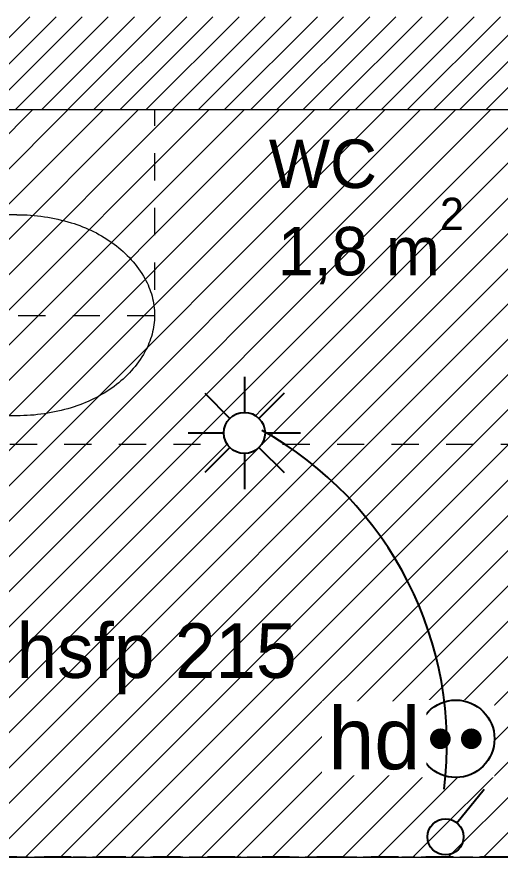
# Model space of a CAD drawing. Header units: centimetres. Extents: x 2738 to 7810, y 2495 to 5758.
# Drawn here: x 5311.1 to 5404.9, y 3989.4 to 4152.4 of the extents above; entities that cross this region are included whole.
import ezdxf

# ---------------------------------------------------------------- set-up
doc = ezdxf.new("R2010")
doc.units = ezdxf.units.CM
doc.header["$LTSCALE"] = 12.7
doc.linetypes.add('Style de ligne -1', pattern=[0.83328, 0.41656, -0.41672])
doc.linetypes.add('Style de ligne -13', pattern=[0.295276, 0.19685, -0.098425])
for name, color, linetype, lineweight in [('B Faux plafonds', 7, 'Continuous', 5), ('B GÈnÈral', 7, 'Continuous', 5), ('B Général', 7, 'Continuous', 5), ('C ANNOTATIONS-prestations', 7, 'Continuous', 5), ('C ANNOTATIONS-texte', 7, 'Continuous', 5), ('C ANNOTATIONS-texte surfaces', 7, 'Continuous', 5), ('prlm-ELEC-CFO', 1, 'Continuous', 25)]:
    doc.layers.add(name, color=color, linetype=linetype, lineweight=lineweight)
doc.styles.add('Eurostile', font='')
doc.styles.add('prlm-elec-cfo', font='comic.ttf', dxfattribs={"height": 12})
doc.styles.get('Eurostile').set_extended_font_data('Eurostile')

# ---------------------------------------------------------------- blocks, each defined once
blk = doc.blocks.new('xi.SPOT')
at = {"color": 0, "lineweight": 5}
blk.add_wipeout([(-4, 0), (-2.83, -2.83), (0, -4), (2.83, -2.83), (4, 0), (2.83, 2.83), (0, 4), (-2.83, 2.83)], dxfattribs=at).dxf.layer = 'prlm-ELEC-CFO'
at = {"layer": 'prlm-ELEC-CFO', "color": 0, "linetype": 'ByBlock', "lineweight": -2, "flags": 128}
for points in [[(0, 10.88), (0, 4)], [(-7.69, 7.69), (-2.83, 2.83)], [(7.69, 7.69), (2.83, 2.83)], [(-10.88, 0), (-4, 0)], [(4, 0), (10.88, 0)], [(-2.83, -2.83), (-7.69, -7.69)], [(2.83, -2.83), (7.69, -7.69)], [(0, -4), (0, -10.88)]]:
    blk.add_lwpolyline(points, dxfattribs=at)
at = {"layer": 'prlm-ELEC-CFO', "color": 0, "linetype": 'ByBlock', "lineweight": -2}
blk.add_circle((0, 0), 4, dxfattribs=at)
blk = doc.blocks.new('xi.SA')
at = {"layer": 'prlm-ELEC-CFO', "color": 0}
blk.add_lwpolyline([(0.2, -1.28), (5.5, 5.28)], dxfattribs=at)
blk.add_circle((-2, -4), 3.5, dxfattribs=at)
blk = doc.blocks.new('xi.PCHD')
at = {"color": 0, "lineweight": 5}
blk.add_wipeout([(-7.5, -7.5), (7.5, -7.5), (7.5, 7.5), (-7.5, 7.5)], dxfattribs=at).dxf.layer = 'prlm-ELEC-CFO'
at = {"layer": 'prlm-ELEC-CFO', "color": 0, "linetype": 'ByBlock', "lineweight": 5, "const_width": 2}
for points in [[(-4, 0, 1), (-2, 0, 1)], [(2, 0, 1), (4, 0, 1)]]:
    blk.add_lwpolyline(points, format="xyb", close=True, dxfattribs=at)
at = {"layer": 'prlm-ELEC-CFO', "color": 0, "linetype": 'ByBlock', "lineweight": -2}
blk.add_circle((0, 0), 7.5, dxfattribs=at)
blk = doc.blocks.new('200_wc-2')
at = {"layer": 'B Général', "color": 7, "linetype": 'Continuous', "lineweight": 5}
for p, q in [((-25, -20.1), (-25, 0)), ((-24.9, 0.1), (24.9, 0.1)), ((25, -20.1), (25, 0)), ((-19.5, -44.2), (-19.5, -21.9)), ((19.5, -44.2), (19.5, -21.9))]:
    blk.add_line(p, q, dxfattribs=at)
at = {"layer": 'B Général', "color": 7, "linetype": 'Continuous', "lineweight": 5, "flags": 128}
blk.add_lwpolyline([(-25, -20.1), (-24.9, -20.6), (-24.75, -20.9), (-24.55, -21.2), (-24.3, -21.45), (-23.9, -21.7), (-23.4, -21.85), (-23.15, -21.9), (23.25, -21.9), (23.55, -21.85), (23.9, -21.7), (24.2, -21.5), (24.45, -21.3), (24.65, -21.05), (24.8, -20.75), (24.9, -20.5), (24.95, -20.3), (25, -20.1)], dxfattribs=at)
for points in [[(-19.5, -44.2), (-19.5, -44.2, 0.036537), (-19.11, -49.53, 0.035337), (-17.94, -54.75), (-17.94, -54.75, 0.041299), (-16.22, -59.09), (-16.22, -59.09), (-16.22, -59.1, 0.041783), (-13.79, -63.08, 0.053503), (-10.77, -66.4), (-10.77, -66.4, 0.054816), (-7.12, -69.02), (-7.12, -69.02, 0.063755), (-3.68, -70.42), (-3.68, -70.42, 0.064897), (0, -70.9)], [(0, -70.9, 0.064897), (3.68, -70.42), (3.68, -70.42, 0.063726), (7.12, -69.02), (7.12, -69.02, 0.054816), (10.77, -66.4), (10.77, -66.4, 0.053503), (13.79, -63.08, 0.041783), (16.22, -59.1), (16.22, -59.09), (16.22, -59.09, 0.041299), (17.94, -54.75), (17.94, -54.75, 0.035337), (19.11, -49.53, 0.036556), (19.5, -44.2)]]:
    blk.add_lwpolyline(points, format="xyb", dxfattribs=at)
at = {"layer": 'B Général', "color": 7, "linetype": 'Continuous', "lineweight": 5}
for centre, start, end in [((-24.9, 0), 90, 180), ((24.9, 0), 0, 90)]:
    blk.add_arc(centre, 0.1, start, end, dxfattribs=at)
blk = doc.blocks.new('Groupe-5-1')
at = {"layer": 'B Général', "color": 154, "linetype": 'Style de ligne -1', "true_color": 0x0053a6, "flags": 128}
blk.add_lwpolyline([(-35.4, 7.6), (35.6, 7.6), (35.6, -32.4), (-35.4, -32.4)], close=True, dxfattribs=at)
at = {"layer": 'B Général', "xscale": -1, "rotation": 270}
blk.add_blockref('200_wc-2', (35.5, 7.5), dxfattribs=at)
blk = doc.blocks.new('WC-plan-PMR')
at = {"layer": 'B Général', "color": 154, "linetype": 'Style de ligne -1', "true_color": 0x0053a6, "flags": 128}
blk.add_lwpolyline([(-114.5, 112.5), (15.5, 112.5), (15.5, 32.5), (-114.5, 32.5)], close=True, dxfattribs=at)
at = {"layer": 'B Général', "color": 7}
blk.add_blockref('Groupe-5-1', (0, 0), dxfattribs=at)

msp = doc.modelspace()

# ---------------------------------------------------------------- hatches: boundary and pattern name
at = {"layer": 'B Faux plafonds', "linetype": 'Continuous', "lineweight": 5, "true_color": 0xaaaaaa}
h = msp.add_hatch(dxfattribs=at)
h.set_pattern_fill('F_P__SOFFITE', color=253, style=0, pattern_type=2)
h.set_pattern_definition([(45, (5510.789, 3845.6094), (-3.52778, 3.30729), [])])
h.paths.add_polyline_path([(5287.09, 4134.39), (5417.09, 4134.39), (5417.09, 3989.39), (5287.09, 3989.39)])
at = {"layer": 'B GÈnÈral', "linetype": 'Continuous', "lineweight": 5}
h = msp.add_hatch(dxfattribs=at)
h.set_pattern_fill('50_BETON', style=0, pattern_type=2)
h.set_pattern_definition([(45, (0, 0), (2.4253472, -2.6458333), [])])
h.paths.add_polyline_path([(5431.35, 4152.39), (4337.44, 4152.39), (4355.44, 4134.39), (5431.35, 4134.39)])

# ---------------------------------------------------------------- linework, layer by layer
at = {"layer": 'B Général', "color": 7, "linetype": 'Continuous', "lineweight": 18}
msp.add_line((4355.44, 4134.39), (5431.35, 4134.39), dxfattribs=at)
at = {"layer": 'B Général', "color": 7, "linetype": 'Continuous', "lineweight": 5}
for p, q in [((4355.44, 4134.39), (5431.35, 4134.39)), ((5277.96, 3989.39), (5417.09, 3989.39))]:
    msp.add_line(p, q, dxfattribs=at)
at = {"layer": 'B Général', "color": 7, "linetype": 'Continuous', "lineweight": 13}
msp.add_line((5277.96, 3989.39), (5417.09, 3989.39), dxfattribs=at)
at = {"layer": 'B Général', "color": 7, "linetype": 'Style de ligne -13', "lineweight": 5, "flags": 128}
msp.add_lwpolyline([(5287.09, 4134.39), (5417.09, 4134.39), (5417.09, 3989.39), (5287.09, 3989.39)], close=True, dxfattribs=at)

# ---------------------------------------------------------------- block references
at = {"layer": 'B Général', "color": 7, "rotation": 180}
msp.add_blockref('WC-plan-PMR', (5302.46, 4101.99), dxfattribs=at)
at = {"layer": 'prlm-ELEC-CFO'}
msp.add_blockref('xi.SA', (5396.32, 3997.32), dxfattribs=at)

# ---------------------------------------------------------------- texts
at = {"layer": 'C ANNOTATIONS-prestations', "insert": (5311.11, 4020.96), "char_height": 10.589, "width": 66.8431, "attachment_point": 7, "line_spacing_factor": 0.894142, "style": 'Eurostile'}
msp.add_mtext('hsfp 215', dxfattribs=at)
at = {"layer": 'C ANNOTATIONS-texte', "insert": (5370.53, 4119.02), "char_height": 9.412, "attachment_point": 8, "line_spacing_factor": 0.894142, "style": 'Eurostile'}
msp.add_mtext('WC', dxfattribs=at)
at = {"layer": 'C ANNOTATIONS-texte surfaces', "insert": (5379.82, 4117.28), "char_height": 9.412, "attachment_point": 2, "line_spacing_factor": 0.894142, "style": 'Eurostile'}
msp.add_mtext('1,8 m{\\H0.6667x;\\S2^ ;}', dxfattribs=at)

# ---------------------------------------------------------------- next in the draw order: block references
at = {"layer": 'prlm-ELEC-CFO'}
for name, p in [('xi.SPOT', (5355.3, 4071.66)), ('xi.PCHD', (5396.32, 4012.35))]:
    msp.add_blockref(name, p, dxfattribs=at)

# ---------------------------------------------------------------- next in the draw order: texts
at = {"layer": 'prlm-ELEC-CFO', "lineweight": 20, "insert": (5380.49, 4012.35), "char_height": 12, "attachment_point": 5, "line_spacing_factor": 0.8, "style": 'prlm-elec-cfo', "bg_fill": 3, "box_fill_scale": 1.1, "bg_fill_color": 256, "bg_fill_transparency": 0}
msp.add_mtext('hd', dxfattribs=at)

# ---------------------------------------------------------------- next in the draw order: linework, layer by layer
at = {"layer": 'prlm-ELEC-CFO'}
msp.add_arc((5325, 4011.25), 69.59, 352.851, 61.0517, dxfattribs=at)

doc.saveas('drawing.dxf')
